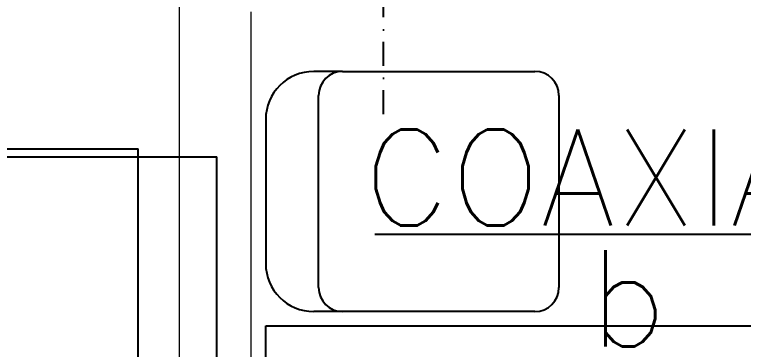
# Model space of a CAD drawing. Header units: inches. Extents: x 567429 to 582707, y 126347 to 133675.
# Drawn here: x 577566.2 to 577717.9, y 131727.5 to 131797.2 of the extents above; entities that cross this region are included whole.
import ezdxf
from ezdxf.enums import TextEntityAlignment as Align

# ---------------------------------------------------------------- set-up
doc = ezdxf.new("R2010")
doc.units = ezdxf.units.IN
doc.header["$MEASUREMENT"] = 0
doc.linetypes.add('DASHDOT2', pattern=[0.5, 0.25, -0.125, 0, -0.125])
for name, color, linetype in [('mobl', 11, 'Continuous'), ('NURSE CALL WIRE', 4, 'Continuous'), ('SOCKET WIRE', 4, 'Continuous'), ('SOTOON', 2, 'Continuous'), ('SOUND', 3, 'Continuous'), ('wall kanaf', 4, 'Continuous')]:
    doc.layers.add(name, color=color, linetype=linetype)
doc.styles.add('ROMANS', font='romans.shx')

msp = doc.modelspace()

# ---------------------------------------------------------------- linework, layer by layer
at = {"layer": 'mobl', "color": 15}
for p, q in [((577634.49, 131785.38), (577628.49, 131785.38)), ((577634.49, 131785.38), (577674.49, 131785.38)), ((577629.49, 131740.38), (577629.49, 131780.38)), ((577679.49, 131780.38), (577679.49, 131740.38)), ((577618.49, 131775.38), (577618.49, 131745.38)), ((577634.49, 131735.38), (577628.49, 131735.38)), ((577674.49, 131735.38), (577634.49, 131735.38)), ((577618.49, 131732.38), (577818.49, 131732.38)), ((577618.49, 131642.38), (577618.49, 131732.38))]:
    msp.add_line(p, q, dxfattribs=at)
for centre, radius, start, end in [((577628.49, 131775.38), 10, 90, 180), ((577634.49, 131780.38), 5, 90, 180), ((577674.49, 131780.38), 5, 0, 90), ((577628.49, 131745.38), 10, 180, 270), ((577634.49, 131740.38), 5, 180, 270), ((577674.49, 131740.38), 5, 270, 0)]:
    msp.add_arc(centre, radius, start, end, dxfattribs=at)
at = {"layer": 'NURSE CALL WIRE'}
for p in [(577300.72, 131769.28), (577591.98, 131429.34)]:
    msp.add_line(p, (577591.98, 131769.28), dxfattribs=at)
at = {"layer": 'SOCKET WIRE'}
for p in [(577300.72, 131767.63), (577608.33, 131429.34)]:
    msp.add_line(p, (577608.33, 131767.63), dxfattribs=at)
at = {"layer": 'SOTOON', "color": 15, "linetype": 'DASHDOT2', "ltscale": 20}
msp.add_line((577642.99, 131776.46), (577642.99, 131904.12), dxfattribs=at)
msp.add_line((577642.99, 131776.46), (577642.99, 131904.12), dxfattribs=at)
msp.add_line((577642.99, 131776.46), (577642.99, 131904.12), dxfattribs=at)
at = {"layer": 'SOUND', "color": 30, "ltscale": 7}
msp.add_line((577773.32, 131751.41, 0), (577641.18, 131751.41, 0), dxfattribs=at)
at = {"layer": 'wall kanaf', "color": 15, "lineweight": 20, "ltscale": 0.1}
for p, q in [((577600.49, 131859.79), (577600.49, 131112.79)), ((577615.49, 131345.29), (577615.49, 131797.79))]:
    msp.add_line(p, q, dxfattribs=at)

# ---------------------------------------------------------------- texts
at = {"layer": 'SOUND', "color": 2, "ltscale": 8, "style": 'ROMANS'}
for s, p in [('COAXIAL.C', (577705.28, 131747.29, 0)), ('b', (577693.91, 131722.13, 0))]:
    msp.add_text(s, height=20, dxfattribs=at).set_placement(p, align=Align.BOTTOM_CENTER)

doc.saveas('drawing.dxf')
